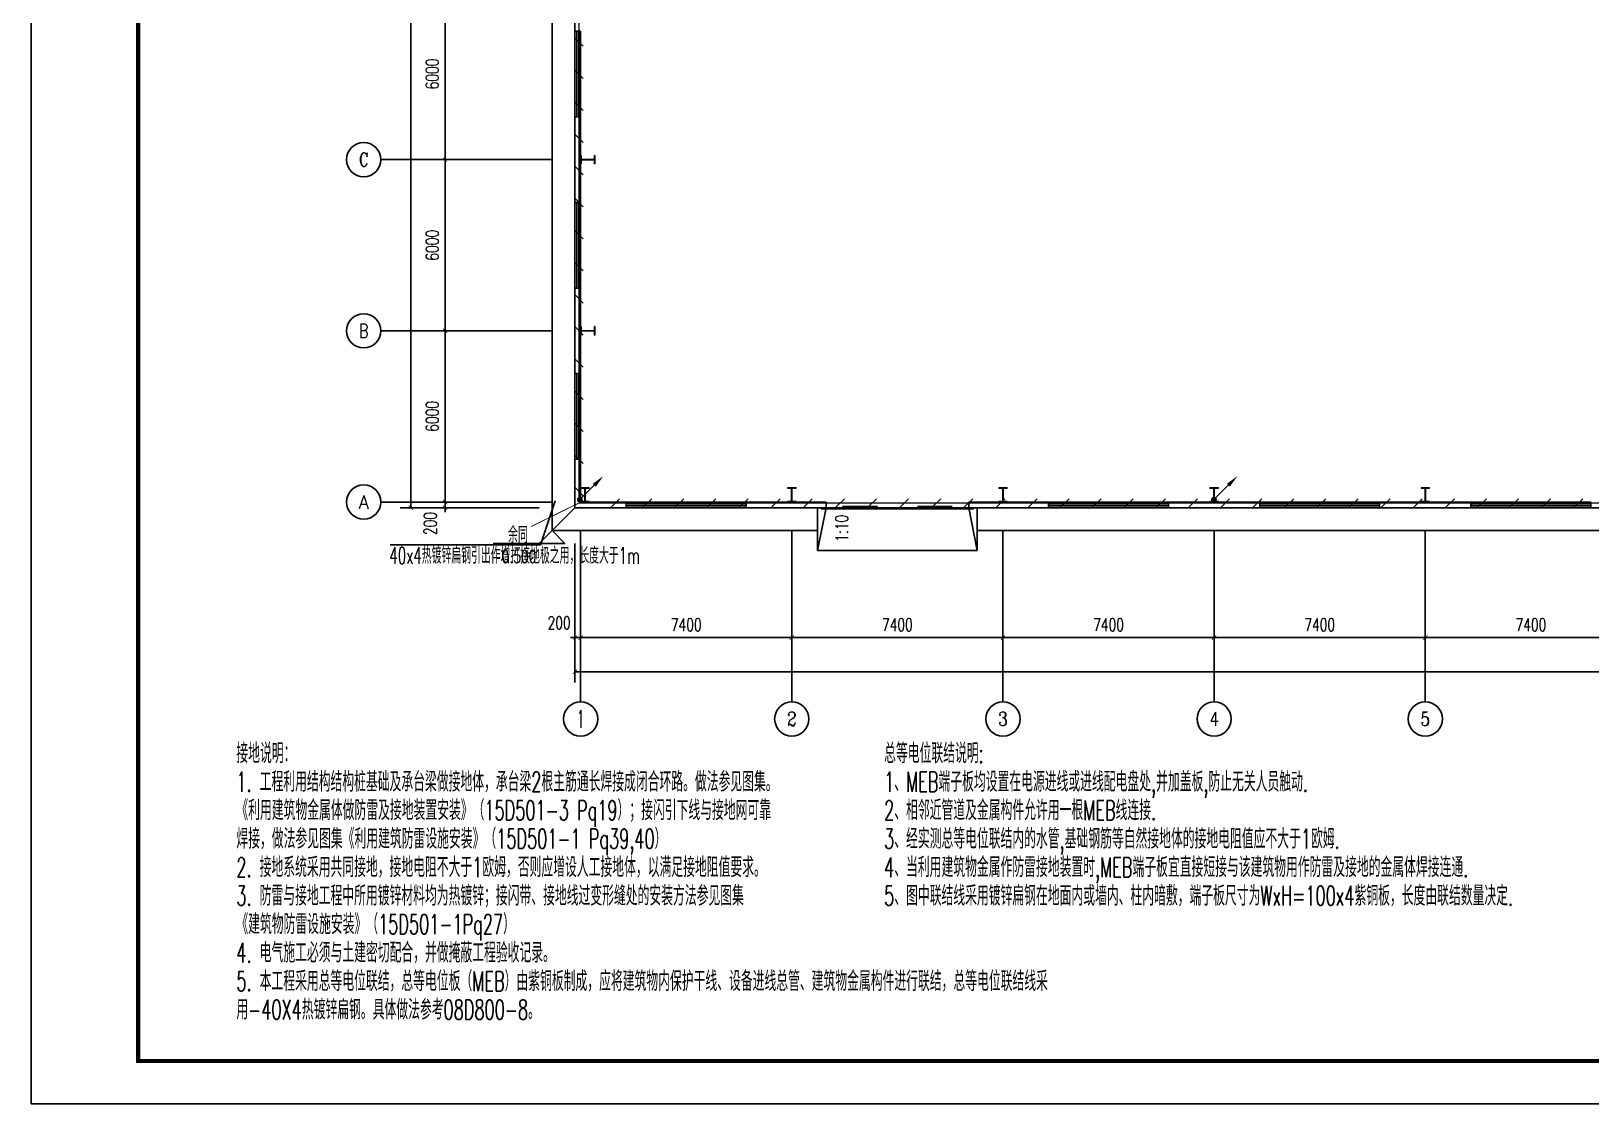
# Model space of a CAD drawing. Extents: x 1751103 to 2598738, y -609732 to 659428.
# Drawn here: x 2088595 to 2143248, y -260180 to -222593 of the extents above; entities that cross this region are included whole.
import ezdxf
from ezdxf.enums import TextEntityAlignment as Align

# ---------------------------------------------------------------- set-up
doc = ezdxf.new("R2010")
doc.units = 0
doc.header["$LTSCALE"] = 1000
doc.header["$MEASUREMENT"] = 0
doc.linetypes.add('CENTER2', pattern=[1.14, 0.75, -0.13, 0.13, -0.13])
doc.layers.get('0').update_dxf_attribs({"linetype": 'CONTINUOUS'})
doc.layers.get('DEFPOINTS').update_dxf_attribs({"linetype": 'CONTINUOUS'})
for name, color, linetype in [('AXIS', 3, 'CONTINUOUS'), ('AXIS_TEXT', 7, 'CONTINUOUS'), ('COLUMN', 99, 'CONTINUOUS'), ('DIM_ELEV', 3, 'CONTINUOUS'), ('DIM_SYMB', 3, 'CONTINUOUS'), ('GROUND', 2, 'CONTINUOUS'), ('LWIRE', 4, 'CONTINUOUS'), ('PUB_TEXT', 7, 'CONTINUOUS'), ('PUB_TITLE', 4, 'CONTINUOUS'), ('SHTLN', 4, 'CONTINUOUS'), ('STAIR', 2, 'CONTINUOUS'), ('TEL_LEAD', 3, 'CONTINUOUS'), ('WALL', 9, 'CONTINUOUS'), ('WINDOW', 99, 'CONTINUOUS'), ('WIRE-接地', 4, 'CONTINUOUS'), ('WIRE-照明', 1, 'CONTINUOUS')]:
    doc.layers.add(name, color=color, linetype=linetype)
doc.styles.add('_TCH_AXIS', font='COMPLEX', dxfattribs={"bigfont": 'GBCBIG'})
doc.styles.add('_TCH_DIM', font='SIMPLEX', dxfattribs={"bigfont": 'GBCBIG'})
doc.styles.add('COMPLEX', font='COMPLEX')
doc.styles.add('DIM_FONT', font='SIMPLEX', dxfattribs={"width": 0.7, "bigfont": 'GBCBIG'})
doc.styles.get("Standard").update_dxf_attribs({"font": 'gbenor.shx', "bigfont": 'gbcbig.shx'})
doc.styles.add('STY53', font='COMPLEX', dxfattribs={"width": 0.6, "bigfont": 'HZTXT'})
doc.dimstyles.new('DIMN150', dxfattribs={"dimscale": 1.5, "dimtxt": 300, "dimasz": 100, "dimexe": 250, "dimexo": 300, "dimgap": 150, "dimtad": 1, "dimdec": 0, "dimzin": 0, "dimtxsty": 'DIM_FONT', "dimblk": 'ARCHTICK', "dimcen": 0.09, "dimclrt": 7, "dimazin": 3, "dimtfac": 1, "dimtdec": 0, "dimtix": 1, "dimtmove": 0, "dimatfit": 3, "dimtolj": 1, "dimtzin": 0})

# ---------------------------------------------------------------- blocks, each defined once
blk = doc.blocks.new('$WINLIB2D$00000001')
for p, q in [((-0.5, 0.5), (0.5, 0.5)), ((-0.5, 0.5), (-0.5, -0.5)), ((0.5, -0.5), (0.5, 0.5)), ((0.5, 0.167), (-0.5, 0.167)), ((0.5, -0.167), (-0.5, -0.167)), ((-0.5, -0.5), (0.5, -0.5))]:
    blk.add_line(p, q)
blk = doc.blocks.new('$DORLIB2D$00000130')
at = {"color": 0, "linetype": 'CONTINUOUS'}
for p, q in [((-0.533, 0.66), (-0.533, 0.513)), ((0, 0.66), (-0.533, 0.66)), ((0, 0.513), (0, 0.66)), ((0.533, 0.66), (0, 0.66)), ((0.533, 0.66), (0.533, 0.513)), ((0, 0.513), (-0.533, 0.513)), ((0.533, 0.513), (0, 0.513)), ((-0.385, 0.269), (-0.14, 0.269)), ((-0.385, 0.269), (-0.3, 0.214)), ((-0.3, 0.214), (-0.3, 0.269)), ((0.385, 0.269), (0.14, 0.269)), ((0.3, 0.214), (0.3, 0.269)), ((0.385, 0.269), (0.3, 0.214))]:
    blk.add_line(p, q, dxfattribs=at)
blk = doc.blocks.new('_AXISO')
blk.add_circle((0, 0), 0.5)
at = {"layer": 'AXIS_TEXT', "style": 'COMPLEX', "width": 1.041667}
blk.add_attdef('A', text='', height=0.56, dxfattribs=at).set_placement((-0.25, -0.28), (0.25, -0.28), align=Align.FIT)
blk = doc.blocks.new('_ARCHTICK')
at = {"color": 0, "linetype": 'BYBLOCK', "const_width": 0.15}
blk.add_lwpolyline([(-0.5, -0.5), (0.5, 0.5)], dxfattribs=at)
blk = doc.blocks.new('*D46')
at = {"layer": 'AXIS', "color": 0}
for p, q in [((2107648, 43042), (2107648, 38167)), ((2315248, 43042), (2315248, 38167)), ((2107648, 38542), (2315248, 38542))]:
    blk.add_line(p, q, dxfattribs=at)
at = {"layer": 'DEFPOINTS', "color": 0}
for p in [(2107648, 43492), (2315248, 43492), (2315248, 38542)]:
    blk.add_point(p, dxfattribs=at)
at = {"layer": 'AXIS', "color": 0, "xscale": 150, "yscale": 150, "zscale": 150, "rotation": 180}
blk.add_blockref('_ARCHTICK', (2107648, 38542), dxfattribs=at)
at = {"layer": 'AXIS', "color": 0, "xscale": 150, "yscale": 150, "zscale": 150}
blk.add_blockref('_ARCHTICK', (2315248, 38542), dxfattribs=at)
at = {"layer": 'AXIS', "color": 7, "insert": (2211448, 38992), "char_height": 450, "attachment_point": 5, "style": 'DIM_FONT'}
blk.add_mtext('\\A1;207600', dxfattribs=at)
blk = doc.blocks.new('*D47')
at = {"layer": 'AXIS', "color": 0}
for p, q in [((2107648, 43042), (2107648, 39367)), ((2107848, 43042), (2107848, 39367)), ((2107648, 39742), (2107498, 39742)), ((2107648, 39742), (2107848, 39742)), ((2107848, 39742), (2107998, 39742))]:
    blk.add_line(p, q, dxfattribs=at)
at = {"layer": 'DEFPOINTS', "color": 0}
for p in [(2107648, 43492), (2107848, 43492), (2107848, 39742)]:
    blk.add_point(p, dxfattribs=at)
at = {"layer": 'AXIS', "color": 0, "xscale": 150, "yscale": 150, "zscale": 150}
blk.add_blockref('_ARCHTICK', (2107648, 39742), dxfattribs=at)
at = {"layer": 'AXIS', "color": 0, "xscale": 150, "yscale": 150, "zscale": 150, "rotation": 180}
blk.add_blockref('_ARCHTICK', (2107848, 39742), dxfattribs=at)
at = {"layer": 'AXIS', "color": 7, "insert": (2107093, 40259), "char_height": 450, "attachment_point": 5, "style": 'DIM_FONT'}
blk.add_mtext('\\A1;200', dxfattribs=at)
blk = doc.blocks.new('*D48')
at = {"layer": 'AXIS', "color": 0}
for p, q in [((2107848, 43042), (2107848, 39367)), ((2115248, 43042), (2115248, 39367)), ((2107848, 39742), (2115248, 39742))]:
    blk.add_line(p, q, dxfattribs=at)
at = {"layer": 'DEFPOINTS', "color": 0}
for p in [(2107848, 43492), (2115248, 43492), (2115248, 39742)]:
    blk.add_point(p, dxfattribs=at)
at = {"layer": 'AXIS', "color": 0, "xscale": 150, "yscale": 150, "zscale": 150, "rotation": 180}
blk.add_blockref('_ARCHTICK', (2107848, 39742), dxfattribs=at)
at = {"layer": 'AXIS', "color": 0, "xscale": 150, "yscale": 150, "zscale": 150}
blk.add_blockref('_ARCHTICK', (2115248, 39742), dxfattribs=at)
at = {"layer": 'AXIS', "color": 7, "insert": (2111548, 40192), "char_height": 450, "attachment_point": 5, "style": 'DIM_FONT'}
blk.add_mtext('\\A1;7400', dxfattribs=at)
blk = doc.blocks.new('*D49')
at = {"layer": 'AXIS', "color": 0}
for p, q in [((2115248, 43042), (2115248, 39367)), ((2122648, 43042), (2122648, 39367)), ((2115248, 39742), (2122648, 39742))]:
    blk.add_line(p, q, dxfattribs=at)
at = {"layer": 'DEFPOINTS', "color": 0}
for p in [(2115248, 43492), (2122648, 43492), (2122648, 39742)]:
    blk.add_point(p, dxfattribs=at)
at = {"layer": 'AXIS', "color": 0, "xscale": 150, "yscale": 150, "zscale": 150, "rotation": 180}
blk.add_blockref('_ARCHTICK', (2115248, 39742), dxfattribs=at)
at = {"layer": 'AXIS', "color": 0, "xscale": 150, "yscale": 150, "zscale": 150}
blk.add_blockref('_ARCHTICK', (2122648, 39742), dxfattribs=at)
at = {"layer": 'AXIS', "color": 7, "insert": (2118948, 40192), "char_height": 450, "attachment_point": 5, "style": 'DIM_FONT'}
blk.add_mtext('\\A1;7400', dxfattribs=at)
blk = doc.blocks.new('*D50')
at = {"layer": 'AXIS', "color": 0}
for p, q in [((2122648, 43042), (2122648, 39367)), ((2130048, 43042), (2130048, 39367)), ((2122648, 39742), (2130048, 39742))]:
    blk.add_line(p, q, dxfattribs=at)
at = {"layer": 'DEFPOINTS', "color": 0}
for p in [(2122648, 43492), (2130048, 43492), (2130048, 39742)]:
    blk.add_point(p, dxfattribs=at)
at = {"layer": 'AXIS', "color": 0, "xscale": 150, "yscale": 150, "zscale": 150, "rotation": 180}
blk.add_blockref('_ARCHTICK', (2122648, 39742), dxfattribs=at)
at = {"layer": 'AXIS', "color": 0, "xscale": 150, "yscale": 150, "zscale": 150}
blk.add_blockref('_ARCHTICK', (2130048, 39742), dxfattribs=at)
at = {"layer": 'AXIS', "color": 7, "insert": (2126348, 40192), "char_height": 450, "attachment_point": 5, "style": 'DIM_FONT'}
blk.add_mtext('\\A1;7400', dxfattribs=at)
blk = doc.blocks.new('*D51')
at = {"layer": 'AXIS', "color": 0}
for p, q in [((2130048, 43042), (2130048, 39367)), ((2137448, 43042), (2137448, 39367)), ((2130048, 39742), (2137448, 39742))]:
    blk.add_line(p, q, dxfattribs=at)
at = {"layer": 'DEFPOINTS', "color": 0}
for p in [(2130048, 43492), (2137448, 43492), (2137448, 39742)]:
    blk.add_point(p, dxfattribs=at)
at = {"layer": 'AXIS', "color": 0, "xscale": 150, "yscale": 150, "zscale": 150, "rotation": 180}
blk.add_blockref('_ARCHTICK', (2130048, 39742), dxfattribs=at)
at = {"layer": 'AXIS', "color": 0, "xscale": 150, "yscale": 150, "zscale": 150}
blk.add_blockref('_ARCHTICK', (2137448, 39742), dxfattribs=at)
at = {"layer": 'AXIS', "color": 7, "insert": (2133748, 40192), "char_height": 450, "attachment_point": 5, "style": 'DIM_FONT'}
blk.add_mtext('\\A1;7400', dxfattribs=at)
blk = doc.blocks.new('*D52')
at = {"layer": 'AXIS', "color": 0}
for p, q in [((2137448, 43042), (2137448, 39367)), ((2144848, 43042), (2144848, 39367)), ((2137448, 39742), (2144848, 39742))]:
    blk.add_line(p, q, dxfattribs=at)
at = {"layer": 'DEFPOINTS', "color": 0}
for p in [(2137448, 43492), (2144848, 43492), (2144848, 39742)]:
    blk.add_point(p, dxfattribs=at)
at = {"layer": 'AXIS', "color": 0, "xscale": 150, "yscale": 150, "zscale": 150, "rotation": 180}
blk.add_blockref('_ARCHTICK', (2137448, 39742), dxfattribs=at)
at = {"layer": 'AXIS', "color": 0, "xscale": 150, "yscale": 150, "zscale": 150}
blk.add_blockref('_ARCHTICK', (2144848, 39742), dxfattribs=at)
at = {"layer": 'AXIS', "color": 7, "insert": (2141148, 40192), "char_height": 450, "attachment_point": 5, "style": 'DIM_FONT'}
blk.add_mtext('\\A1;7400', dxfattribs=at)
blk = doc.blocks.new('*D88')
at = {"layer": 'AXIS', "color": 0}
for p, q in [((2106398, 92692), (2101523, 92692)), ((2101898, 44292), (2101898, 92692)), ((2106398, 44292), (2101523, 44292))]:
    blk.add_line(p, q, dxfattribs=at)
at = {"layer": 'DEFPOINTS', "color": 0}
for p in [(2101898, 92692), (2106848, 92692), (2106848, 44292)]:
    blk.add_point(p, dxfattribs=at)
at = {"layer": 'AXIS', "color": 0, "xscale": 150, "yscale": 150, "zscale": 150}
for p, rotation in [((2101898, 92692), 90), ((2101898, 44292), 270)]:
    blk.add_blockref('_ARCHTICK', p, dxfattribs=dict(at, rotation=rotation))
at = {"layer": 'AXIS', "color": 7, "insert": (2101448, 68492), "char_height": 450, "attachment_point": 5, "rotation": 90, "style": 'DIM_FONT'}
blk.add_mtext('\\A1;48400', dxfattribs=at)
blk = doc.blocks.new('*D89')
at = {"layer": 'AXIS', "color": 0}
for p, q in [((2106398, 44492), (2102723, 44492)), ((2106398, 44292), (2102723, 44292)), ((2103098, 44492), (2103098, 44642)), ((2103098, 44292), (2103098, 44492)), ((2103098, 44292), (2103098, 44142))]:
    blk.add_line(p, q, dxfattribs=at)
at = {"layer": 'DEFPOINTS', "color": 0}
for p in [(2103098, 44492), (2106848, 44492), (2106848, 44292)]:
    blk.add_point(p, dxfattribs=at)
at = {"layer": 'AXIS', "color": 0, "xscale": 150, "yscale": 150, "zscale": 150}
for p, rotation in [((2103098, 44492), 270), ((2103098, 44292), 90)]:
    blk.add_blockref('_ARCHTICK', p, dxfattribs=dict(at, rotation=rotation))
at = {"layer": 'AXIS', "color": 7, "insert": (2102580, 43737), "char_height": 450, "attachment_point": 5, "rotation": 90, "style": 'DIM_FONT'}
blk.add_mtext('\\A1;200', dxfattribs=at)
blk = doc.blocks.new('*D90')
at = {"layer": 'AXIS', "color": 0}
for p, q in [((2106398, 50492), (2102723, 50492)), ((2103098, 44492), (2103098, 50492)), ((2106398, 44492), (2102723, 44492))]:
    blk.add_line(p, q, dxfattribs=at)
at = {"layer": 'DEFPOINTS', "color": 0}
for p in [(2103098, 50492), (2106848, 50492), (2106848, 44492)]:
    blk.add_point(p, dxfattribs=at)
at = {"layer": 'AXIS', "color": 0, "xscale": 150, "yscale": 150, "zscale": 150}
for p, rotation in [((2103098, 50492), 90), ((2103098, 44492), 270)]:
    blk.add_blockref('_ARCHTICK', p, dxfattribs=dict(at, rotation=rotation))
at = {"layer": 'AXIS', "color": 7, "insert": (2102648, 47492), "char_height": 450, "attachment_point": 5, "rotation": 90, "style": 'DIM_FONT'}
blk.add_mtext('\\A1;6000', dxfattribs=at)
blk = doc.blocks.new('*D91')
at = {"layer": 'AXIS', "color": 0}
for p, q in [((2106398, 56492), (2102723, 56492)), ((2103098, 50492), (2103098, 56492)), ((2106398, 50492), (2102723, 50492))]:
    blk.add_line(p, q, dxfattribs=at)
at = {"layer": 'DEFPOINTS', "color": 0}
for p in [(2103098, 56492), (2106848, 56492), (2106848, 50492)]:
    blk.add_point(p, dxfattribs=at)
at = {"layer": 'AXIS', "color": 0, "xscale": 150, "yscale": 150, "zscale": 150}
for p, rotation in [((2103098, 56492), 90), ((2103098, 50492), 270)]:
    blk.add_blockref('_ARCHTICK', p, dxfattribs=dict(at, rotation=rotation))
at = {"layer": 'AXIS', "color": 7, "insert": (2102648, 53492), "char_height": 450, "attachment_point": 5, "rotation": 90, "style": 'DIM_FONT'}
blk.add_mtext('\\A1;6000', dxfattribs=at)
blk = doc.blocks.new('*D92')
at = {"layer": 'AXIS', "color": 0}
for p, q in [((2106398, 62492), (2102723, 62492)), ((2103098, 56492), (2103098, 62492)), ((2106398, 56492), (2102723, 56492))]:
    blk.add_line(p, q, dxfattribs=at)
at = {"layer": 'DEFPOINTS', "color": 0}
for p in [(2103098, 62492), (2106848, 62492), (2106848, 56492)]:
    blk.add_point(p, dxfattribs=at)
at = {"layer": 'AXIS', "color": 0, "xscale": 150, "yscale": 150, "zscale": 150}
for p, rotation in [((2103098, 62492), 90), ((2103098, 56492), 270)]:
    blk.add_blockref('_ARCHTICK', p, dxfattribs=dict(at, rotation=rotation))
at = {"layer": 'AXIS', "color": 7, "insert": (2102648, 59492), "char_height": 450, "attachment_point": 5, "rotation": 90, "style": 'DIM_FONT'}
blk.add_mtext('\\A1;6000', dxfattribs=at)
blk = doc.blocks.new('$TELECSYS$00000008')
blk.add_line((0.4, 0.4), (-0.4, -0.4))
blk = doc.blocks.new('$TELECSYS$00000079')
for p, q in [((0.7, 0.7), (0, 0)), ((0.104, 0.104), (0.104, 0.104)), ((-0.104, -0.104), (-0.104, -0.104))]:
    blk.add_line(p, q)
at = {"const_width": 0.142}
blk.add_lwpolyline([(-0.071, 0, 1), (0.071, 0, 1)], format="xyb", close=True, dxfattribs=at)
blk.add_solid([(0.63, 0.77), (0.77, 0.63), (1.15, 1.15)])
at = {"width": 0.8, "flags": 9}
blk.add_attdef('A', (0, 0), '', height=0.00002, dxfattribs=at)
blk = doc.blocks.new('W2')
at = {"layer": 'AXIS', "color": 8}
for p, q in [((2106847.9, 56491.5), (2100847.9, 56491.5)), ((2106847.9, 50491.5), (2100847.9, 50491.5)), ((2106847.9, 44491.5), (2100847.9, 44491.5)), ((2107847.9, 43491.5), (2107847.9, 37491.5)), ((2115247.9, 43491.5), (2115247.9, 37491.5)), ((2122647.9, 43491.5), (2122647.9, 37491.5)), ((2130047.9, 43491.5), (2130047.9, 37491.5)), ((2137447.9, 43491.5), (2137447.9, 37491.5))]:
    blk.add_line(p, q, dxfattribs=at)
at = {"layer": 'COLUMN', "color": 8}
for p, q in [((2107865.9, 56641.5), (2107847.9, 56641.5)), ((2107847.9, 56641.5), (2107847.9, 56341.5)), ((2107847.9, 56341.5), (2107865.9, 56341.5)), ((2107865.9, 56501.5), (2107865.9, 56641.5)), ((2107870.9, 56496.5), (2107865.9, 56501.5)), ((2107865.9, 56481.5), (2107870.9, 56486.5)), ((2107865.9, 56341.5), (2107865.9, 56481.5)), ((2108324.9, 56496.5), (2107870.9, 56496.5)), ((2107870.9, 56486.5), (2108324.9, 56486.5)), ((2108329.9, 56501.5), (2108324.9, 56496.5)), ((2108324.9, 56486.5), (2108329.9, 56481.5)), ((2108347.9, 56641.5), (2108329.9, 56641.5)), ((2108329.9, 56641.5), (2108329.9, 56501.5)), ((2108329.9, 56481.5), (2108329.9, 56341.5)), ((2108329.9, 56341.5), (2108347.9, 56341.5)), ((2108347.9, 56341.5), (2108347.9, 56641.5)), ((2107865.9, 50641.5), (2107847.9, 50641.5)), ((2107847.9, 50641.5), (2107847.9, 50341.5)), ((2107847.9, 50341.5), (2107865.9, 50341.5)), ((2107865.9, 50501.5), (2107865.9, 50641.5)), ((2107870.9, 50496.5), (2107865.9, 50501.5)), ((2107865.9, 50481.5), (2107870.9, 50486.5)), ((2107865.9, 50341.5), (2107865.9, 50481.5)), ((2108324.9, 50496.5), (2107870.9, 50496.5)), ((2107870.9, 50486.5), (2108324.9, 50486.5)), ((2108329.9, 50501.5), (2108324.9, 50496.5)), ((2108324.9, 50486.5), (2108329.9, 50481.5)), ((2108347.9, 50641.5), (2108329.9, 50641.5)), ((2108329.9, 50641.5), (2108329.9, 50501.5)), ((2108329.9, 50481.5), (2108329.9, 50341.5)), ((2108329.9, 50341.5), (2108347.9, 50341.5)), ((2108347.9, 50341.5), (2108347.9, 50641.5)), ((2108147.9, 44991.5), (2107847.9, 44991.5)), ((2107847.9, 44991.5), (2107847.9, 44973.5)), ((2107847.9, 44973.5), (2107987.9, 44973.5)), ((2107987.9, 44973.5), (2107992.9, 44968.5)), ((2107992.9, 44968.5), (2107992.9, 44514.5)), ((2108002.9, 44968.5), (2108007.9, 44973.5)), ((2108002.9, 44514.5), (2108002.9, 44968.5)), ((2108007.9, 44973.5), (2108147.9, 44973.5)), ((2108147.9, 44973.5), (2108147.9, 44991.5)), ((2115397.9, 44991.5), (2115097.9, 44991.5)), ((2115097.9, 44991.5), (2115097.9, 44973.5)), ((2115097.9, 44973.5), (2115237.9, 44973.5)), ((2115237.9, 44973.5), (2115242.9, 44968.5)), ((2115242.9, 44968.5), (2115242.9, 44514.5)), ((2115252.9, 44968.5), (2115257.9, 44973.5)), ((2115252.9, 44514.5), (2115252.9, 44968.5)), ((2115257.9, 44973.5), (2115397.9, 44973.5)), ((2115397.9, 44973.5), (2115397.9, 44991.5)), ((2122797.9, 44991.5), (2122497.9, 44991.5)), ((2122497.9, 44991.5), (2122497.9, 44973.5)), ((2122497.9, 44973.5), (2122637.9, 44973.5)), ((2122637.9, 44973.5), (2122642.9, 44968.5)), ((2122642.9, 44968.5), (2122642.9, 44514.5)), ((2122652.9, 44968.5), (2122657.9, 44973.5)), ((2122652.9, 44514.5), (2122652.9, 44968.5)), ((2122657.9, 44973.5), (2122797.9, 44973.5)), ((2122797.9, 44973.5), (2122797.9, 44991.5)), ((2130197.9, 44991.5), (2129897.9, 44991.5)), ((2129897.9, 44991.5), (2129897.9, 44973.5)), ((2129897.9, 44973.5), (2130037.9, 44973.5)), ((2130037.9, 44973.5), (2130042.9, 44968.5)), ((2130042.9, 44968.5), (2130042.9, 44514.5)), ((2130052.9, 44968.5), (2130057.9, 44973.5)), ((2130052.9, 44514.5), (2130052.9, 44968.5)), ((2130057.9, 44973.5), (2130197.9, 44973.5)), ((2130197.9, 44973.5), (2130197.9, 44991.5)), ((2137597.9, 44991.5), (2137297.9, 44991.5)), ((2137297.9, 44991.5), (2137297.9, 44973.5)), ((2137297.9, 44973.5), (2137437.9, 44973.5)), ((2137437.9, 44973.5), (2137442.9, 44968.5)), ((2137442.9, 44968.5), (2137442.9, 44514.5)), ((2137452.9, 44968.5), (2137457.9, 44973.5)), ((2137452.9, 44514.5), (2137452.9, 44968.5)), ((2137457.9, 44973.5), (2137597.9, 44973.5)), ((2137597.9, 44973.5), (2137597.9, 44991.5)), ((2107987.9, 44509.5), (2107847.9, 44509.5)), ((2107847.9, 44509.5), (2107847.9, 44491.5)), ((2107847.9, 44491.5), (2108147.9, 44491.5)), ((2107992.9, 44514.5), (2107987.9, 44509.5)), ((2108007.9, 44509.5), (2108002.9, 44514.5)), ((2108147.9, 44509.5), (2108007.9, 44509.5)), ((2108147.9, 44491.5), (2108147.9, 44509.5)), ((2115237.9, 44509.5), (2115097.9, 44509.5)), ((2115097.9, 44509.5), (2115097.9, 44491.5)), ((2115097.9, 44491.5), (2115397.9, 44491.5)), ((2115242.9, 44514.5), (2115237.9, 44509.5)), ((2115257.9, 44509.5), (2115252.9, 44514.5)), ((2115397.9, 44509.5), (2115257.9, 44509.5)), ((2115397.9, 44491.5), (2115397.9, 44509.5)), ((2122637.9, 44509.5), (2122497.9, 44509.5)), ((2122497.9, 44509.5), (2122497.9, 44491.5)), ((2122497.9, 44491.5), (2122797.9, 44491.5)), ((2122642.9, 44514.5), (2122637.9, 44509.5)), ((2122657.9, 44509.5), (2122652.9, 44514.5)), ((2122797.9, 44509.5), (2122657.9, 44509.5)), ((2122797.9, 44491.5), (2122797.9, 44509.5)), ((2130037.9, 44509.5), (2129897.9, 44509.5)), ((2129897.9, 44509.5), (2129897.9, 44491.5)), ((2129897.9, 44491.5), (2130197.9, 44491.5)), ((2130042.9, 44514.5), (2130037.9, 44509.5)), ((2130057.9, 44509.5), (2130052.9, 44514.5)), ((2130197.9, 44509.5), (2130057.9, 44509.5)), ((2130197.9, 44491.5), (2130197.9, 44509.5)), ((2137437.9, 44509.5), (2137297.9, 44509.5)), ((2137297.9, 44509.5), (2137297.9, 44491.5)), ((2137297.9, 44491.5), (2137597.9, 44491.5)), ((2137442.9, 44514.5), (2137437.9, 44509.5)), ((2137457.9, 44509.5), (2137452.9, 44514.5)), ((2137597.9, 44509.5), (2137457.9, 44509.5)), ((2137597.9, 44491.5), (2137597.9, 44509.5))]:
    blk.add_line(p, q, dxfattribs=at)
at = {"layer": 'DIM_ELEV', "color": 8}
for p, q in [((2106847.9, 43491.5), (2106397.9, 43041.5)), ((2106847.9, 43491.5), (2107297.9, 43041.5)), ((2107297.9, 43041.5), (2104777.9, 43041.5))]:
    blk.add_line(p, q, dxfattribs=at)
at = {"layer": 'DIM_SYMB', "color": 8}
blk.add_lwpolyline([(2117378.3, 44043.5, 0, 0, 0), (2117378.3, 43520, 120, 0, 0), (2117378.3, 43070, 0, 0, 0)], format="xyseb", dxfattribs=at)
at = {"layer": 'GROUND', "color": 8}
for p, q in [((2106847.9, 68691.5), (2106847.9, 43491.5)), ((2107647.9, 68691.5), (2107647.9, 44291.5)), ((2107647.9, 44291.5), (2106847.9, 43491.5)), ((2107647.9, 44291.5), (2116147.9, 44291.5)), ((2121747.9, 44291.5), (2197547.9, 44291.5)), ((2106847.9, 43491.5), (2116147.9, 43491.5)), ((2121747.9, 43491.5), (2197547.9, 43491.5))]:
    blk.add_line(p, q, dxfattribs=at)
at = {"layer": 'STAIR', "color": 8}
for p, q in [((2116147.9, 42791.5), (2116147.9, 44291.5)), ((2116147.9, 44291.5), (2121747.9, 44291.5)), ((2116447.9, 44291.5), (2116147.9, 42791.5)), ((2121447.9, 44291.5), (2121747.9, 42791.5)), ((2121747.9, 42791.5), (2121747.9, 44291.5)), ((2116147.9, 42791.5), (2121747.9, 42791.5))]:
    blk.add_line(p, q, dxfattribs=at)
at = {"layer": 'WALL', "color": 8}
for p, q in [((2107847.9, 57991.5), (2107647.9, 57991.5)), ((2107647.9, 57991.5), (2107647.9, 56491.5)), ((2107847.9, 56641.5), (2107847.9, 57991.5)), ((2107647.9, 56491.5), (2107647.9, 54991.5)), ((2107847.9, 54991.5), (2107847.9, 56341.5)), ((2107647.9, 54991.5), (2107847.9, 54991.5)), ((2107847.9, 51991.5), (2107647.9, 51991.5)), ((2107647.9, 51991.5), (2107647.9, 50491.5)), ((2107847.9, 50641.5), (2107847.9, 51991.5)), ((2107647.9, 50491.5), (2107647.9, 48991.5)), ((2107847.9, 48991.5), (2107847.9, 50341.5)), ((2107647.9, 48991.5), (2107847.9, 48991.5)), ((2107847.9, 45991.5), (2107647.9, 45991.5)), ((2107647.9, 45991.5), (2107647.9, 44291.5)), ((2107847.9, 44991.5), (2107847.9, 45991.5)), ((2107847.9, 44509.5), (2107847.9, 44973.5)), ((2107647.9, 44291.5), (2109447.9, 44291.5)), ((2109447.9, 44491.5), (2108147.9, 44491.5)), ((2109447.9, 44291.5), (2109447.9, 44491.5)), ((2115097.9, 44491.5), (2113647.9, 44491.5)), ((2113647.9, 44491.5), (2113647.9, 44291.5)), ((2113647.9, 44291.5), (2115247.9, 44291.5)), ((2115247.9, 44291.5), (2116447.9, 44291.5)), ((2116447.9, 44491.5), (2115397.9, 44491.5)), ((2116447.9, 44291.5), (2116447.9, 44491.5)), ((2122497.9, 44491.5), (2121447.9, 44491.5)), ((2121447.9, 44491.5), (2121447.9, 44291.5)), ((2121447.9, 44291.5), (2122647.9, 44291.5)), ((2122647.9, 44291.5), (2124247.9, 44291.5)), ((2124247.9, 44491.5), (2122797.9, 44491.5)), ((2124247.9, 44291.5), (2124247.9, 44491.5)), ((2129897.9, 44491.5), (2128447.9, 44491.5)), ((2128447.9, 44491.5), (2128447.9, 44291.5)), ((2128447.9, 44291.5), (2130047.9, 44291.5)), ((2130047.9, 44291.5), (2131647.9, 44291.5)), ((2131647.9, 44491.5), (2130197.9, 44491.5)), ((2131647.9, 44291.5), (2131647.9, 44491.5)), ((2137297.9, 44491.5), (2135847.9, 44491.5)), ((2135847.9, 44491.5), (2135847.9, 44291.5)), ((2135847.9, 44291.5), (2137447.9, 44291.5)), ((2137447.9, 44291.5), (2139047.9, 44291.5)), ((2139047.9, 44491.5), (2137597.9, 44491.5)), ((2139047.9, 44291.5), (2139047.9, 44491.5))]:
    blk.add_line(p, q, dxfattribs=at)
at = {"layer": 'AXIS', "color": 8}
ref = blk.add_blockref('_AXISO', (2100247.9, 56491.5), dxfattribs=dict(at, xscale=1200, yscale=1200, zscale=1200))
ref.add_attrib('A', 'C', dxfattribs={"layer": 'AXIS_TEXT', "color": 8, "height": 480.7, "style": '_TCH_AXIS'}).set_placement((2100076.2, 56251.2), (2100419.6, 56251.2), align=Align.FIT)
ref = blk.add_blockref('_AXISO', (2100247.9, 50491.5), dxfattribs=dict(at, xscale=1200, yscale=1200, zscale=1200))
ref.add_attrib('A', 'B', dxfattribs={"layer": 'AXIS_TEXT', "color": 8, "height": 493.2, "style": '_TCH_AXIS', "width": 0.823529}).set_placement((2100083.5, 50244.9), (2100412.3, 50244.9), align=Align.FIT)
ref = blk.add_blockref('_AXISO', (2100247.9, 44491.5), dxfattribs=dict(at, xscale=1200, yscale=1200, zscale=1200))
ref.add_attrib('A', 'A', dxfattribs={"layer": 'AXIS_TEXT', "color": 8, "height": 468.8, "style": '_TCH_AXIS', "width": 0.888889}).set_placement((2100069.3, 44257.2), (2100426.4, 44257.2), align=Align.FIT)
ref = blk.add_blockref('_AXISO', (2107847.9, 36891.5), dxfattribs=dict(at, xscale=1200, yscale=1200, zscale=1200))
ref.add_attrib('A', '1', dxfattribs={"layer": 'AXIS_TEXT', "color": 8, "height": 624.4, "style": '_TCH_AXIS', "width": 0.555556}).set_placement((2107773.5, 36579.3), (2107922.2, 36579.3), align=Align.FIT)
ref = blk.add_blockref('_AXISO', (2115247.9, 36891.5), dxfattribs=dict(at, xscale=1200, yscale=1200, zscale=1200))
ref.add_attrib('A', '2', dxfattribs={"layer": 'AXIS_TEXT', "color": 8, "height": 493.2, "style": '_TCH_AXIS'}).set_placement((2115083.5, 36644.9), (2115412.3, 36644.9), align=Align.FIT)
ref = blk.add_blockref('_AXISO', (2122647.9, 36891.5), dxfattribs=dict(at, xscale=1200, yscale=1200, zscale=1200))
ref.add_attrib('A', '3', dxfattribs={"layer": 'AXIS_TEXT', "color": 8, "height": 493.2, "style": '_TCH_AXIS'}).set_placement((2122483.5, 36644.9), (2122812.3, 36644.9), align=Align.FIT)
ref = blk.add_blockref('_AXISO', (2130047.9, 36891.5), dxfattribs=dict(at, xscale=1200, yscale=1200, zscale=1200))
ref.add_attrib('A', '4', dxfattribs={"layer": 'AXIS_TEXT', "color": 8, "height": 480.7, "style": '_TCH_AXIS', "width": 0.9375}).set_placement((2129876.2, 36651.2), (2130219.6, 36651.2), align=Align.FIT)
ref = blk.add_blockref('_AXISO', (2137447.9, 36891.5), dxfattribs=dict(at, xscale=1200, yscale=1200, zscale=1200))
ref.add_attrib('A', '5', dxfattribs={"layer": 'AXIS_TEXT', "color": 8, "height": 493.2, "style": '_TCH_AXIS'}).set_placement((2137283.5, 36644.9), (2137612.3, 36644.9), align=Align.FIT)
at = {"layer": 'WINDOW', "color": 8}
for name, p, xscale, yscale, zscale, rotation in [('$WINLIB2D$00000001', (2107747.9, 59491.5), 3000, -200, 3000, 90), ('$WINLIB2D$00000001', (2107747.9, 53491.5), 3000, -200, 3000, 90), ('$WINLIB2D$00000001', (2107747.9, 47491.5), 3000, -200, 3000, 90), ('$WINLIB2D$00000001', (2111547.9, 44391.5), 4200, -200, 4200, 180), ('$DORLIB2D$00000130', (2118947.9, 44391.5), 5000, 200, 5000, 180), ('$WINLIB2D$00000001', (2126347.9, 44391.5), 4200, -200, 4200, 180), ('$WINLIB2D$00000001', (2133747.9, 44391.5), 4200, -200, 4200, 180), ('$WINLIB2D$00000001', (2141147.9, 44391.5), 4200, -200, 4200, 180)]:
    blk.add_blockref(name, p, dxfattribs=dict(at, xscale=xscale, yscale=yscale, zscale=zscale, rotation=rotation))
at = {"layer": 'PUB_TEXT', "color": 8, "style": '_TCH_DIM', "width": 0.705882}
blk.add_text('1:10', height=446.25, rotation=90, dxfattribs=at).set_placement((2117220.8, 43099.3))
at = {"layer": 'PUB_TEXT', "color": 7, "style": '_TCH_DIM', "width": 0.705882}
blk.add_text('-0.500', height=446.25, dxfattribs=at).set_placement((2104732.9, 42359))
at = {"layer": 'AXIS', "color": 8}
for p1, p2, distance, picture, middle in [((2106847.9, 44291.5), (2106847.9, 92691.5), 4950, '*D88', (2101447.9, 68491.5)), ((2106847.9, 56491.5), (2106847.9, 62491.5), 3750, '*D92', (2102647.9, 59491.5)), ((2106847.9, 50491.5), (2106847.9, 56491.5), 3750, '*D91', (2102647.9, 53491.5)), ((2106847.9, 44491.5), (2106847.9, 50491.5), 3750, '*D90', (2102647.9, 47491.5)), ((2107647.9, 43491.5), (2315247.9, 43491.5), -4950, '*D46', (2211447.9, 38991.5)), ((2107847.9, 43491.5), (2115247.9, 43491.5), -3750, '*D48', (2111547.9, 40191.5)), ((2115247.9, 43491.5), (2122647.9, 43491.5), -3750, '*D49', (2118947.9, 40191.5)), ((2122647.9, 43491.5), (2130047.9, 43491.5), -3750, '*D50', (2126347.9, 40191.5)), ((2130047.9, 43491.5), (2137447.9, 43491.5), -3750, '*D51', (2133747.9, 40191.5)), ((2137447.9, 43491.5), (2144847.9, 43491.5), -3750, '*D52', (2141147.9, 40191.5))]:
    dim = blk.add_aligned_dim(p1=p1, p2=p2, distance=distance, dimstyle='DIMN150', dxfattribs=at)
    dim.commit()
    dim.dimension.update_dxf_attribs({"geometry": picture, "text_midpoint": middle})
for base, p1, p2, angle, picture, middle in [((2103097.9, 44491.5), (2106847.9, 44291.5), (2106847.9, 44491.5), 90, '*D89', (2102580.4, 43736.5)), ((2107847.9, 39741.5), (2107647.9, 43491.5), (2107847.9, 43491.5), 0, '*D47', (2107092.9, 40259))]:
    dim = blk.add_linear_dim(base=base, p1=p1, p2=p2, angle=angle, dimstyle='DIMN150', dxfattribs=at)
    dim.commit()
    dim.dimension.update_dxf_attribs({"geometry": picture, "text_midpoint": middle, "dimtype": 161})

msp = doc.modelspace()

# ---------------------------------------------------------------- linework, layer by layer
at = {"layer": 'PUB_TITLE'}
msp.add_lwpolyline([(2088595, -260180), (2340895, -260180), (2340895, -171080), (2088595, -171080)], close=True, dxfattribs=at)
at = {"layer": 'PUB_TITLE', "const_width": 150}
msp.add_lwpolyline([(2092345, -258680), (2339395, -258680), (2339395, -172580), (2092345, -172580)], close=True, dxfattribs=at)
at = {"layer": 'TEL_LEAD'}
for p, q in [((2106960, -239046), (2106443, -240592)), ((2106443, -240592), (2101169, -240592))]:
    msp.add_line(p, q, dxfattribs=at)
at = {"layer": 'WIRE-接地', "linetype": 'CENTER2'}
for points, const_width in [([(2107820, -191066), (2211647, -191066), (2211647, -203042), (2315090, -203042), (2315090, -239125), (2107792, -239125), (2107792, -191067)], 45), ([(2106118, -239950), (2107792, -239125)], 30)]:
    msp.add_lwpolyline(points, dxfattribs=dict(at, const_width=const_width))

# ---------------------------------------------------------------- block references
msp.add_blockref('W2', (0, -283585))
at = {"layer": 'LWIRE', "xscale": 720, "yscale": 720, "zscale": 720}
for p in [(2107821, -239008), (2130041, -239008)]:
    msp.add_blockref('$TELECSYS$00000079', p, dxfattribs=at)
at = {"layer": 'SHTLN', "xscale": 375, "yscale": 375, "zscale": 375}
for p, rotation in [((2107792, -222971), 90), ((2107792, -224096), 90), ((2107792, -225221), 90), ((2107792, -226346), 90), ((2107792, -227471), 90), ((2107792, -228596), 90), ((2107792, -229721), 90), ((2107792, -230846), 90), ((2107792, -231971), 90), ((2107792, -233096), 90), ((2107792, -234221), 90), ((2107792, -235346), 90), ((2107792, -236471), 90), ((2107792, -237596), 90), ((2107792, -238721), 90), ((2109066, -239125), 180), ((2110191, -239125), 180), ((2111316, -239125), 180), ((2112441, -239125), 180), ((2113566, -239125), 180), ((2114691, -239125), 180), ((2115816, -239125), 180), ((2116941, -239125), 180), ((2118066, -239125), 180), ((2119191, -239125), 180), ((2120316, -239125), 180), ((2121441, -239125), 180), ((2122566, -239125), 180), ((2123691, -239125), 180), ((2124816, -239125), 180), ((2125941, -239125), 180), ((2127066, -239125), 180), ((2128191, -239125), 180), ((2129316, -239125), 180), ((2130441, -239125), 180), ((2131566, -239125), 180), ((2132691, -239125), 180), ((2133816, -239125), 180), ((2134941, -239125), 180), ((2136066, -239125), 180), ((2137191, -239125), 180), ((2138316, -239125), 180), ((2139441, -239125), 180), ((2140566, -239125), 180), ((2141691, -239125), 180), ((2142816, -239125), 180)]:
    msp.add_blockref('$TELECSYS$00000008', p, dxfattribs=dict(at, rotation=rotation))

# ---------------------------------------------------------------- texts
at = {"layer": 'WIRE-照明', "color": 3, "linetype": 'CONTINUOUS', "style": 'STY53', "width": 0.6}
for s, height, p in [('余同', 574.8, (2105307, -240527)), ('40x4热镀锌扁钢引出作增打接地极之用，长度大于1m', 574.8, (2101145, -241253)), ('接地说明：', 689.8, (2095785, -248244)), ('总等电位联结说明:', 689.8, (2118484, -248244)), ('1. 工程利用结构结构桩基础及承台梁做接地体，承台梁2根主筋通长焊接成闭合环路。做法参见图集。', 689.76, (2095785, -249242)), ('1、MEB端子板均设置在电源进线或进线配电盘处,并加盖板,防止无关人员触动.', 689.76, (2118484, -249242)), ('《利用建筑物金属体做防雷及接地装置安装》（15D501-3 Pq19）；接闪引下线与接地网可靠', 689.76, (2095785, -250240)), ('2、相邻近管道及金属构件允许用一根MEB线连接.', 689.76, (2118484, -250240)), ('焊接，做法参见图集《利用建筑防雷设施安装》（15D501-1 Pq39,40）', 689.76, (2095785, -251238)), ('3、经实测总等电位联结内的水管,基础钢筋等自然接地体的接地电阻值应不大于1欧姆.', 689.76, (2118484, -251238)), ('2. 接地系统采用共同接地，接地电阻不大于1欧姆，否则应增设人工接地体，以满足接地阻值要求。', 689.76, (2095785, -252236)), ('4、当利用建筑物金属作防雷接地装置时,MEB端子板宜直接短接与该建筑物用作防雷及接地的金属体焊接连通.', 689.76, (2118484, -252236)), ('3. 防雷与接地工程中所用镀锌材料均为热镀锌；接闪带、接地线过变形缝处的安装方法参见图集', 689.76, (2095785, -253234)), ('5、图中联结线采用镀锌扁钢在地面内或墙内、柱内暗敷，端子板尺寸为WxH=100x4紫铜板，长度由联结数量决定.', 689.76, (2118484, -253234)), ('《建筑物防雷设施安装》（15D501-1Pq27）', 689.76, (2095785, -254232)), ('4. 电气施工必须与土建密切配合，并做掩蔽工程验收记录。', 689.76, (2095785, -255230)), ('5. 本工程采用总等电位联结，总等电位板（MEB）由紫铜板制成，应将建筑物内保护干线、设备进线总管、建筑物金属构件进行联结，总等电位联结线采', 689.76, (2095785, -256228)), ('用-40X4热镀锌扁钢。具体做法参考08D800-8。', 689.76, (2095785, -257226))]:
    msp.add_text(s, height=height, dxfattribs=at).set_placement(p)

doc.saveas('drawing.dxf')
